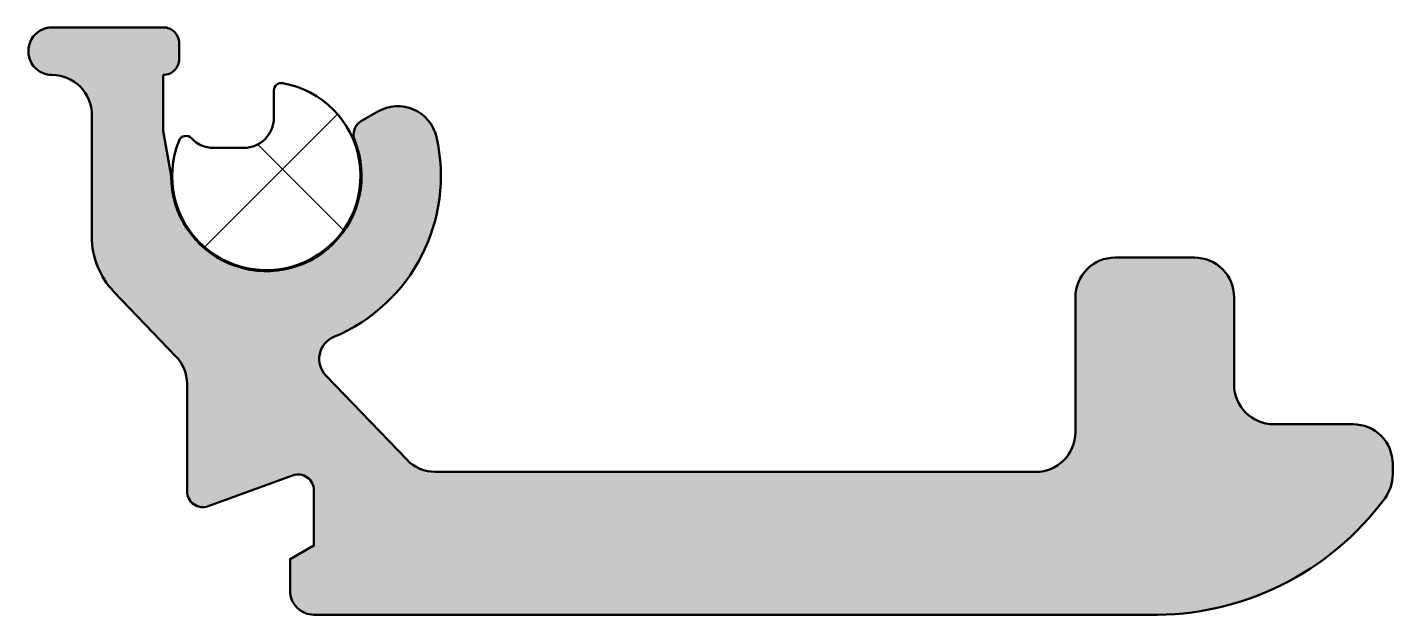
# Model space of a CAD drawing. Extents: x -3.2 to 14, y 0 to 7.4.
import ezdxf

# ---------------------------------------------------------------- set-up
doc = ezdxf.new("R2010")
doc.units = 0
for name, color, linetype, lineweight in [('0S-Alu contour', 7, 'Continuous', 50), ('0S-Alu hatch', 252, 'Continuous', 25), ('0S-EPDM contour', 22, 'Continuous', 50), ('0S-EPDM hatch', 25, 'Continuous', 25)]:
    doc.layers.add(name, color=color, linetype=linetype, lineweight=lineweight)

# ---------------------------------------------------------------- blocks, each defined once
blk = doc.blocks.new('333736__F3D0EFDF_DECF_4614_93DF_908BC62B54FF_')
at = {"layer": '0S-EPDM hatch'}
h = blk.add_hatch(dxfattribs=at)
h.set_pattern_fill('ANSI37', color=256, scale=0.625, angle=90, style=0)
h.set_pattern_definition([(135, (0, 0), (-1.403165018917055, -1.403165018917055), []), (225, (0, 0), (1.403165018917055, -1.403165018917055), [])])
edge = h.paths.add_edge_path()
edge.add_ellipse((-0.484999999712161, 6.261188250808496), major_axis=(-0.3799999999999808, 0), ratio=1, start_angle=90.0000000001184, end_angle=180, ccw=False)
edge.add_line((-0.4849999997113756, 5.881188250808516), (-0.8651622530157318, 5.88118825080776))
edge.add_ellipse((-0.8651622530155187, 6.261025997748999), major_axis=(-0.3798377469412397, 0), ratio=1, start_angle=42.9509199940901, end_angle=89.99999999996788, ccw=False)
edge.add_arc((-1.212713872072769, 5.937485029692496), 0.0950000000000235, 42.95091999409723, 157.9671949883836)
edge.add_arc((-0.199999999712466, 5.527647424380095), 1.187499999999658, 157.9671949883859, 439.9845898317519)
edge.add_arc((-0.0099999997124839, 6.603498831406156), 0.0949999999996827, 79.9845898317732, 180)
edge.add_line((-0.1049999997121666, 6.603498831406156), (-0.1049999997121801, 6.261188250808497))
at = {"layer": '0S-EPDM contour', "color": 7}
for points in [[(-0.1049999997121666, 6.603498831406156), (-0.1049999997121801, 6.261188250808497)], [(-0.4849999997113756, 5.881188250808516), (-0.8651622530157318, 5.88118825080776)]]:
    blk.add_lwpolyline(points, dxfattribs=at)
for centre, radius, start, end in [((-0.199999999712466, 5.527647424380095), 1.187499999999658, 157.9671949883859, 79.98458983175189), ((-0.0099999997124839, 6.603498831406156), 0.0949999999996827, 79.9845898317732, 180), ((-1.212713872072769, 5.937485029692496), 0.0950000000000235, 42.95091999409723, 157.9671949883836)]:
    blk.add_arc(centre, radius, start, end, dxfattribs=at)
at = {"layer": '0S-EPDM contour', "color": 7, "extrusion": (0, 0, -1)}
for centre, radius, start, end in [((0.484999999712161, 6.261188250808496), 0.3799999999999808, 180, 269.9999999998816), ((0.8651622530155187, 6.261025997748999), 0.3798377469412397, 270.0000000000321, 317.0490800059099)]:
    blk.add_arc(centre, radius, start, end, dxfattribs=at)
blk = doc.blocks.new('333736__534BC80C_EEAF_4577_B5A7_F5456464A229_')
at = {"layer": '0S-Alu hatch'}
h = blk.add_hatch(color=256, dxfattribs=at)
edge = h.paths.add_edge_path()
edge.add_ellipse((-0.1999999997209778, 5.527638447331337), major_axis=(-2.199999999999995, 0), ratio=1, start_angle=112.7524236362269, end_angle=192.8953648233561, ccw=False)
edge.add_arc((0.7668749272549019, 3.222176915319744), 0.2999999999999781, 112.7524236362286, 223.8526196603181)
edge.add_line((0.5505376465596076, 3.014335194336318), (1.569855277814358, 1.95335281088132))
edge.add_arc((1.93041741230637, 2.299755679187006), 0.4999999999998423, 223.8526196603277, 269.9965220176042)
edge.add_line((1.930387061184322, 1.799755680108354), (9.499992925813288, 1.799296188044124))
edge.add_arc((9.500023924012098, 2.299296187083371), 0.500000000000135, 269.9964478680692, 359.996447867998)
edge.add_line((10.00002392305134, 2.29926518888394), (10.00012931695742, 3.999265662454305))
edge.add_ellipse((10.49987154853384, 3.999492463681238), major_axis=(-0.4997422830417388, 0), ratio=1, start_angle=-90.0331071737549, end_angle=0.026002909845601607, ccw=False)
edge.add_line((10.50016031419541, 4.49923466329436), (11.50016031227368, 4.499172666896328))
edge.add_ellipse((11.5003871135007, 3.999430435319729), major_axis=(-0.4997422830419245, 0), ratio=1, start_angle=179.9668928262556, end_angle=270.02600290986777, ccw=False)
edge.add_line((12.00012931311401, 3.999141669658246), (12.00006731671588, 2.899141671580133))
edge.add_arc((12.49980697115729, 2.898850361062164), 0.4997397393474247, 179.9666008867429, 270.0262948493758)
edge.add_line((12.50003631755634, 2.399110674341907), (13.5000363156343, 2.399048677943889))
edge.add_ellipse((13.50025948790831, 1.899300911599926), major_axis=(-0.4997478161749626, 0), ratio=1, start_angle=179.9675277370436, end_angle=270.02558656469495, ccw=False)
edge.add_line((14.00000722382297, 1.899017680587658), (13.999992776735, 1.765986596631179))
edge.add_ellipse((13.49999277769534, 1.766017594829605), major_axis=(-0.5000000000005472, 0), ratio=1, start_angle=143.747114965287, end_angle=179.9964478682033, ccw=False)
edge.add_ellipse((11.00010642382663, 3.599203666704993), major_axis=(-3.600000476835495, 0), ratio=1, start_angle=88.7944873129814, end_angle=143.7471149652324, ccw=False)
edge.add_line((10.92436740618848, -4.31e-14), (0.4000123996981522, -7.1e-15))
edge.add_ellipse((0.4000123996981337, 0.3000000001396999), major_axis=(-0.300000000139707, 0), ratio=1, start_angle=0, end_angle=90.00000000000352, ccw=False)
edge.add_line((0.1000123995584268, 0.3000000001396998), (0.1000123995586826, 0.7000000001399869))
edge.add_line((0.1000123995586826, 0.7000000001399869), (0.4000123995583956, 0.8732050808970016))
edge.add_line((0.4000123995583956, 0.8732050808970016), (0.4000123995583956, 1.56637190530909))
edge.add_arc((0.2000123995583976, 1.566371905309078), 0.1999999999999978, 0, 110.0000000000173)
edge.add_line((0.1316083708932077, 1.754310429466237), (-0.931583571776084, 1.36734020902265))
edge.add_ellipse((-0.9999876004412726, 1.555278733179811), major_axis=(-0.1999999999999995, 0), ratio=1, start_angle=0, end_angle=110.00000000001671, ccw=False)
edge.add_line((-1.199987600441271, 1.555278733179811), (-1.199987600441314, 2.907894703636664))
edge.add_arc((-1.699987600441456, 2.9078947036366), 0.5000000000001421, 0, 43.85261966032317)
edge.add_line((-1.339425465949201, 3.254297571942466), (-2.121136668561614, 4.067961330412295))
edge.add_ellipse((-1.400012399577289, 4.760767067023787), major_axis=(-0.9999999999999852, 0), ratio=1, start_angle=0, end_angle=43.85261966032073, ccw=False)
edge.add_line((-2.400012399577274, 4.760767067023786), (-2.400012399577274, 6.295185550875864))
edge.add_arc((-2.899813625532096, 6.300164585295673), 0.4998260259827377, 359.4292366507409, 450.0199429956094)
edge.add_ellipse((-2.90012290383811, 7.099990550482041), major_axis=(-0.2999999999931187, 0), ratio=1, start_angle=-90.00000000000068, end_angle=90.02584104617398, ccw=False)
edge.add_line((-2.900122903838106, 7.399990550475159), (-1.499999999711757, 7.399990550477205))
edge.add_ellipse((-1.49999999971148, 7.199990550477409), major_axis=(-0.1999999999997968, 0), ratio=1, start_angle=180, end_angle=270.0000000000795, ccw=False)
edge.add_line((-1.299999999711683, 7.199990550477409), (-1.299999999711683, 6.999990550477228))
edge.add_ellipse((-1.499999999711613, 6.999990550477254), major_axis=(-0.1999999999999296, 0), ratio=1, start_angle=89.99999999998721, end_angle=180, ccw=False)
edge.add_line((-1.499999999711658, 6.799990550477325), (-1.499999999711658, 6.094766629240545))
edge.add_line((-1.499999999711658, 6.094766629240545), (-1.399999999720957, 5.527638447331476))
edge.add_arc((-0.1999999997211248, 5.527638447331459), 1.199999999999832, 180, 381.7867892982567)
edge.add_ellipse((1.100000000278765, 6.047253689601972), major_axis=(-0.2000000000000091, 0), ratio=1, start_angle=-59.99999999999147, end_angle=21.786789298264523, ccw=False)
edge.add_line((1.000000000278735, 6.220458770358852), (1.207124728225853, 6.340042287794894))
edge.add_ellipse((1.457124728225969, 5.907029585902634), major_axis=(-0.5000000000000929, 0), ratio=1, start_angle=192.8953648233625, end_angle=300.0000000000092, ccw=False)
at = {"layer": '0S-Alu contour', "color": 7}
for points in [[(-2.900122903838106, 7.399990550475159), (-1.499999999711757, 7.399990550477205)], [(-1.299999999711683, 7.199990550477409), (-1.299999999711683, 6.999990550477228)], [(-1.499999999711658, 6.799990550477325), (-1.499999999711658, 6.094766629240545), (-1.399999999720957, 5.527638447331476)], [(-2.400012399577274, 4.760767067023786), (-2.400012399577274, 6.295185550875864)], [(1.000000000278735, 6.220458770358852), (1.207124728225853, 6.340042287794894)], [(10.50016031419541, 4.49923466329436), (11.50016031227368, 4.499172666896328)], [(-1.339425465949201, 3.254297571942466), (-2.121136668561614, 4.067961330412295)], [(10.00002392305134, 2.29926518888394), (10.00012931695742, 3.999265662454305)], [(12.00012931311401, 3.999141669658246), (12.00006731671588, 2.899141671580133)], [(0.5505376465596076, 3.014335194336318), (1.569855277814358, 1.95335281088132)], [(-1.199987600441271, 1.555278733179811), (-1.199987600441314, 2.907894703636664)], [(12.50003631755634, 2.399110674341907), (13.5000363156343, 2.399048677943889)], [(14.00000722382297, 1.899017680587658), (13.999992776735, 1.765986596631179)], [(0.1316083708932077, 1.754310429466237), (-0.931583571776084, 1.36734020902265)], [(1.930387061184322, 1.799755680108354), (9.499992925813288, 1.799296188044124)], [(0.1000123995584268, 0.3000000001396998), (0.1000123995586826, 0.7000000001399869), (0.4000123995583956, 0.8732050808970016), (0.4000123995583956, 1.56637190530909)], [(10.92436740618848, -4.31e-14), (0.4000123996981522, -7.1e-15)]]:
    blk.add_lwpolyline(points, dxfattribs=at)
at = {"layer": '0S-Alu contour', "color": 7, "extrusion": (0, 0, -1)}
for centre, radius, start, end in [((2.90012290383811, 7.099990550482041), 0.2999999999931187, 269.974158953826, 90.00000000000075), ((1.49999999971148, 7.199990550477409), 0.1999999999997968, 89.99999999992049, 180), ((1.499999999711613, 6.999990550477254), 0.1999999999999296, 180, 270.0000000000128), ((-1.457124728225969, 5.907029585902634), 0.5000000000000929, 59.99999999999081, 167.1046351766375), ((-1.100000000278765, 6.047253689601972), 0.2000000000000091, 338.2132107017355, 59.99999999999152), ((0.1999999997209778, 5.527638447331337), 2.199999999999995, 167.1046351766439, 247.2475763637731), ((1.400012399577289, 4.760767067023787), 0.9999999999999852, 316.1473803396793, 0), ((-10.49987154853384, 3.999492463681238), 0.4997422830417388, 359.9739970901544, 90.03310717375487), ((-11.5003871135007, 3.999430435319729), 0.4997422830419245, 89.97399709013226, 180.0331071737445), ((-13.50025948790831, 1.899300911599926), 0.4997478161749627, 89.97441343530507, 180.0324722629565), ((-13.49999277769534, 1.766017594829605), 0.5000000000005472, 180.0035521317968, 216.2528850347131), ((0.9999876004412726, 1.555278733179811), 0.1999999999999995, 249.9999999999833, 0), ((-11.00010642382663, 3.599203666704993), 3.600000476835495, 216.2528850347676, 271.2055126870186), ((-0.4000123996981337, 0.3000000001396999), 0.300000000139707, 269.9999999999965, 0)]:
    blk.add_arc(centre, radius, start, end, dxfattribs=at)
at = {"layer": '0S-Alu contour', "color": 7}
for centre, radius, start, end in [((-2.899813625532096, 6.300164585295673), 0.4998260259827377, 359.4292366507409, 90.01994299560938), ((-0.1999999997211248, 5.527638447331459), 1.199999999999832, 180, 21.78678929825665), ((0.7668749272549019, 3.222176915319744), 0.2999999999999781, 112.7524236362286, 223.8526196603181), ((-1.699987600441456, 2.9078947036366), 0.5000000000001421, 0, 43.85261966032317), ((12.49980697115729, 2.898850361062164), 0.4997397393474247, 179.9666008867429, 270.0262948493758), ((9.500023924012098, 2.299296187083371), 0.500000000000135, 269.9964478680692, 359.996447867998), ((1.93041741230637, 2.299755679187006), 0.4999999999998423, 223.8526196603277, 269.9965220176042), ((0.2000123995583976, 1.566371905309078), 0.1999999999999978, 0, 110.0000000000173)]:
    blk.add_arc(centre, radius, start, end, dxfattribs=at)
blk = doc.blocks.new('333736__FA4EA800_1224_411A_B141_0BB2BB5CAD32_')
at = {"layer": '0S-Alu contour', "color": 7}
blk.add_blockref('333736__534BC80C_EEAF_4577_B5A7_F5456464A229_', (0, 0), dxfattribs=at)
at = {"layer": '0S-EPDM contour', "color": 7}
blk.add_blockref('333736__F3D0EFDF_DECF_4614_93DF_908BC62B54FF_', (0, 0), dxfattribs=at)

msp = doc.modelspace()

# ---------------------------------------------------------------- block references
at = {"layer": '0S-Alu contour', "color": 7}
msp.add_blockref('333736__FA4EA800_1224_411A_B141_0BB2BB5CAD32_', (0, 0), dxfattribs=at)

doc.saveas('drawing.dxf')
